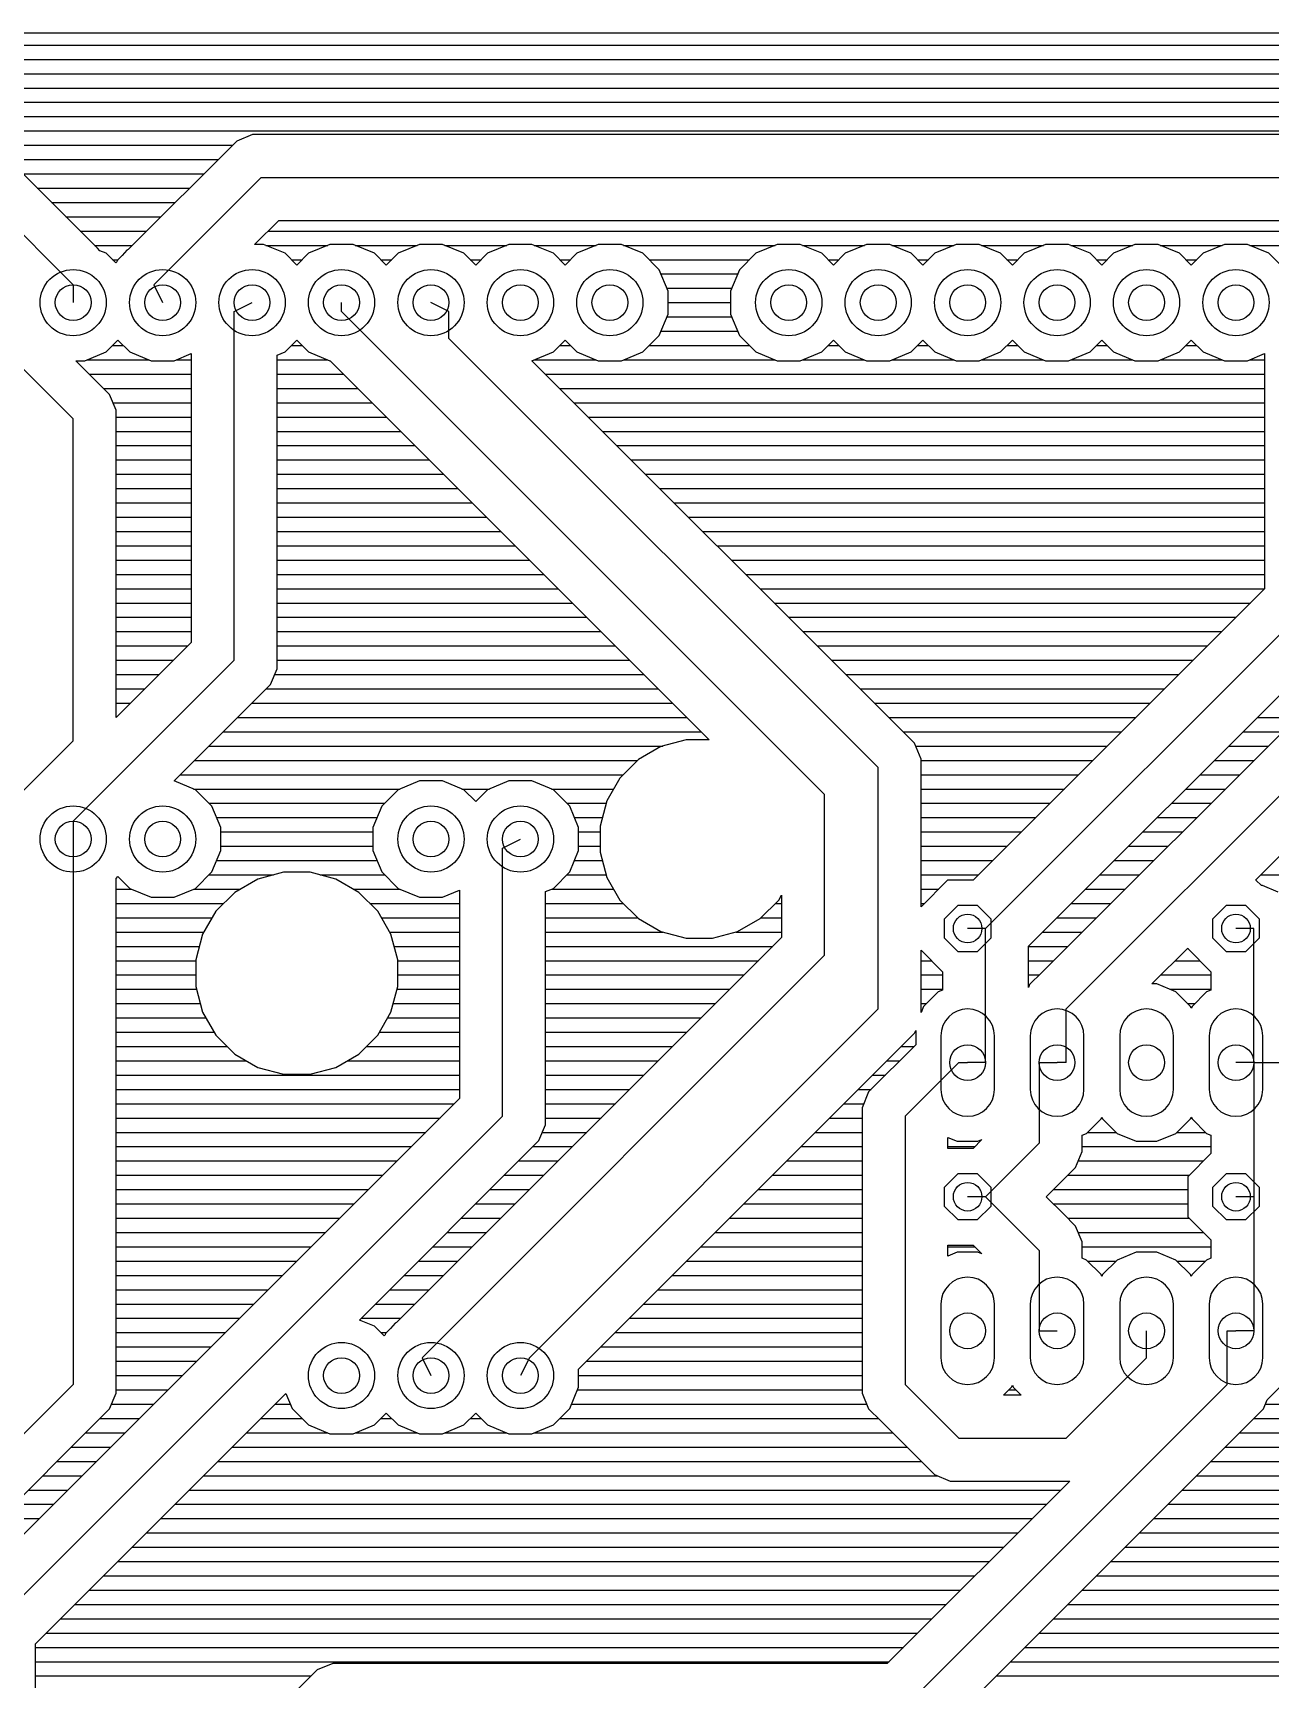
# Model space of a CAD drawing. Extents: x 1 to 104, y 1 to 79.
# Drawn here: x 48.39 to 83.52, y 32.02 to 78.78 of the extents above; entities that cross this region are included whole.
import ezdxf

# ---------------------------------------------------------------- set-up
doc = ezdxf.new("R2010")
doc.units = 0
for name, color, linetype in [('16', 174, 'CONTINUOUS'), ('17', 94, 'CONTINUOUS'), ('44', 250, 'CONTINUOUS')]:
    doc.layers.add(name, color=color, linetype=linetype)

# ---------------------------------------------------------------- blocks, each defined once
blk = doc.blocks.new('ROUNDP')
blk.add_circle((0, 0), 0.5)
blk = doc.blocks.new('LONGP100')
blk.add_lwpolyline([(-0.5, -0.5), (0.5, -0.5, 1), (0.5, 0.5), (-0.5, 0.5, 1)], format="xyb", close=True)
blk = doc.blocks.new('OCTAGONP')
blk.add_lwpolyline([(-0.5, -0.2071), (-0.5, 0.2071), (-0.2071, 0.5), (0.2071, 0.5), (0.5, 0.2071), (0.5, -0.2071), (0.2071, -0.5), (-0.2071, -0.5)], close=True)

msp = doc.modelspace()

# ---------------------------------------------------------------- linework, layer by layer
at = {"layer": '16'}
for p, q in [((1.2192, 78.7808), (103.8608, 78.7808)), ((1.2192, 78.4352), (103.8608, 78.4352)), ((1.2192, 78.0288), (103.8608, 78.0288)), ((1.2192, 77.6224), (103.8608, 77.6224)), ((50.2206, 72.6616), (45.6486, 77.2336)), ((45.6662, 77.216), (103.8608, 77.216)), ((46.0726, 76.8096), (103.8608, 76.8096)), ((46.479, 76.4032), (103.8608, 76.4032)), ((49.53, 71.628), (44.958, 76.2)), ((46.8854, 75.9968), (103.8608, 75.9968)), ((54.6215, 75.8952), (54.1734, 75.7096)), ((97.7785, 75.8952), (54.6215, 75.8952)), ((47.2918, 75.5904), (54.0542, 75.5904)), ((54.1734, 75.7096), (51.0938, 72.63)), ((47.6982, 75.184), (53.6478, 75.184)), ((48.1046, 74.7776), (53.2414, 74.7776)), ((48.511, 74.3712), (52.835, 74.3712)), ((51.816, 71.628), (54.864, 74.676)), ((54.864, 74.676), (97.536, 74.676)), ((48.9174, 73.9648), (52.4286, 73.9648)), ((49.3238, 73.5584), (52.0222, 73.5584)), ((54.6832, 72.771), (55.369, 73.4568)), ((55.369, 73.4568), (89.8491, 73.4568)), ((49.7302, 73.152), (51.6158, 73.152)), ((55.0642, 73.152), (89.4851, 73.152)), ((50.1366, 72.7456), (51.2094, 72.7456)), ((50.29, 72.5922), (50.2206, 72.6616)), ((50.4652, 72.5196), (50.29, 72.5922)), ((50.7385, 72.2464), (50.4652, 72.5196)), ((51.0538, 72.61), (50.9233, 72.4595)), ((51.0938, 72.63), (51.0538, 72.61)), ((54.9384, 72.771), (54.6832, 72.771)), ((55.5452, 72.5196), (54.9384, 72.771)), ((54.9997, 72.7456), (56.7603, 72.7456)), ((55.88, 72.1849), (55.5452, 72.5196)), ((56.2148, 72.5196), (55.88, 72.1849)), ((56.8216, 72.771), (56.2148, 72.5196)), ((57.4784, 72.771), (56.8216, 72.771)), ((58.0852, 72.5196), (57.4784, 72.771)), ((57.5397, 72.7456), (59.3003, 72.7456)), ((58.42, 72.1849), (58.0852, 72.5196)), ((58.7548, 72.5196), (58.42, 72.1849)), ((59.3616, 72.771), (58.7548, 72.5196)), ((60.0184, 72.771), (59.3616, 72.771)), ((60.6252, 72.5196), (60.0184, 72.771)), ((60.0797, 72.7456), (61.8403, 72.7456)), ((60.96, 72.1849), (60.6252, 72.5196)), ((61.2948, 72.5196), (60.96, 72.1849)), ((61.9016, 72.771), (61.2948, 72.5196)), ((62.5584, 72.771), (61.9016, 72.771)), ((63.1652, 72.5196), (62.5584, 72.771)), ((62.6197, 72.7456), (64.3803, 72.7456)), ((63.5, 72.1849), (63.1652, 72.5196)), ((63.8348, 72.5196), (63.5, 72.1849)), ((64.4416, 72.771), (63.8348, 72.5196)), ((65.0984, 72.771), (64.4416, 72.771)), ((65.7052, 72.5196), (65.0984, 72.771)), ((65.1597, 72.7456), (69.4603, 72.7456)), ((66.1696, 72.0552), (65.7052, 72.5196)), ((68.9148, 72.5196), (68.4504, 72.0552)), ((69.5216, 72.771), (68.9148, 72.5196)), ((70.1784, 72.771), (69.5216, 72.771)), ((70.7852, 72.5196), (70.1784, 72.771)), ((70.2397, 72.7456), (72.0003, 72.7456)), ((71.12, 72.1849), (70.7852, 72.5196)), ((71.4548, 72.5196), (71.12, 72.1849)), ((72.0616, 72.771), (71.4548, 72.5196)), ((72.7184, 72.771), (72.0616, 72.771)), ((73.3252, 72.5196), (72.7184, 72.771)), ((72.7797, 72.7456), (74.5403, 72.7456)), ((73.66, 72.1849), (73.3252, 72.5196)), ((73.9948, 72.5196), (73.66, 72.1849)), ((74.6016, 72.771), (73.9948, 72.5196)), ((75.2584, 72.771), (74.6016, 72.771)), ((75.8652, 72.5196), (75.2584, 72.771)), ((75.3197, 72.7456), (77.0803, 72.7456)), ((76.2, 72.1849), (75.8652, 72.5196)), ((76.5348, 72.5196), (76.2, 72.1849)), ((77.1416, 72.771), (76.5348, 72.5196)), ((77.7984, 72.771), (77.1416, 72.771)), ((78.4052, 72.5196), (77.7984, 72.771)), ((77.8597, 72.7456), (79.6203, 72.7456)), ((78.74, 72.1849), (78.4052, 72.5196)), ((79.0748, 72.5196), (78.74, 72.1849)), ((79.6816, 72.771), (79.0748, 72.5196)), ((80.3384, 72.771), (79.6816, 72.771)), ((80.9452, 72.5196), (80.3384, 72.771)), ((80.3997, 72.7456), (82.1603, 72.7456)), ((81.28, 72.1849), (80.9452, 72.5196)), ((81.6148, 72.5196), (81.28, 72.1849)), ((82.2216, 72.771), (81.6148, 72.5196)), ((82.8784, 72.771), (82.2216, 72.771)), ((83.4852, 72.5196), (82.8784, 72.771)), ((82.9397, 72.7456), (84.7003, 72.7456)), ((83.82, 72.1849), (83.4852, 72.5196)), ((50.6457, 72.3392), (50.803, 72.3392)), ((50.7653, 72.2774), (50.7385, 72.2464)), ((50.7824, 72.3186), (50.7653, 72.2774)), ((50.9233, 72.4595), (50.7824, 72.3186)), ((55.7257, 72.3392), (56.0343, 72.3392)), ((58.2657, 72.3392), (58.5743, 72.3392)), ((60.8057, 72.3392), (61.1143, 72.3392)), ((63.3457, 72.3392), (63.6543, 72.3392)), ((65.8857, 72.3392), (68.7343, 72.3392)), ((66.421, 71.4484), (66.1696, 72.0552)), ((68.4504, 72.0552), (68.199, 71.4484)), ((70.9657, 72.3392), (71.2743, 72.3392)), ((73.5057, 72.3392), (73.8143, 72.3392)), ((76.0457, 72.3392), (76.3543, 72.3392)), ((78.5857, 72.3392), (78.8943, 72.3392)), ((81.1257, 72.3392), (81.4343, 72.3392)), ((49.53, 71.628), (49.53, 71.12)), ((51.816, 71.628), (52.07, 71.12)), ((66.2204, 71.9328), (68.3996, 71.9328)), ((54.102, 70.866), (54.61, 71.12)), ((57.15, 70.866), (57.15, 71.12)), ((60.198, 70.866), (59.69, 71.12)), ((66.3887, 71.5264), (68.2313, 71.5264)), ((66.421, 70.7916), (66.421, 71.4484)), ((66.421, 71.12), (68.199, 71.12)), ((68.199, 71.4484), (68.199, 70.7916)), ((54.102, 60.96), (54.102, 70.866)), ((70.866, 57.15), (57.15, 70.866)), ((60.198, 70.104), (60.198, 70.866)), ((66.1696, 70.1848), (66.421, 70.7916)), ((66.3887, 70.7136), (68.2313, 70.7136)), ((68.199, 70.7916), (68.4504, 70.1848)), ((65.7052, 69.7203), (66.1696, 70.1848)), ((66.2204, 70.3072), (68.3996, 70.3072)), ((68.4504, 70.1848), (68.9148, 69.7203)), ((49.53, 67.818), (47.244, 70.104)), ((49.8584, 69.469), (50.4652, 69.7203)), ((50.4652, 69.7203), (50.8, 70.0551)), ((50.6457, 69.9008), (50.9543, 69.9008)), ((50.8, 70.0551), (51.1348, 69.7203)), ((51.1348, 69.7203), (51.7416, 69.469)), ((55.3212, 69.6276), (55.5452, 69.7203)), ((55.5452, 69.7203), (55.88, 70.0551)), ((55.7257, 69.9008), (56.0343, 69.9008)), ((55.88, 70.0551), (56.2148, 69.7203)), ((56.2148, 69.7203), (56.8216, 69.469)), ((72.39, 57.912), (60.198, 70.104)), ((62.5584, 69.469), (63.1652, 69.7203)), ((63.1652, 69.7203), (63.5, 70.0551)), ((63.3457, 69.9008), (63.6543, 69.9008)), ((63.5, 70.0551), (63.8348, 69.7203)), ((63.8348, 69.7203), (64.4416, 69.469)), ((65.0984, 69.469), (65.7052, 69.7203)), ((65.8857, 69.9008), (68.7343, 69.9008)), ((68.9148, 69.7203), (69.5216, 69.469)), ((70.1784, 69.469), (70.7852, 69.7203)), ((70.7852, 69.7203), (71.12, 70.0551)), ((70.9657, 69.9008), (71.2743, 69.9008)), ((71.12, 70.0551), (71.4548, 69.7203)), ((71.4548, 69.7203), (72.0616, 69.469)), ((72.7184, 69.469), (73.3252, 69.7203)), ((73.3252, 69.7203), (73.66, 70.0551)), ((73.5057, 69.9008), (73.8143, 69.9008)), ((73.66, 70.0551), (73.9948, 69.7203)), ((73.9948, 69.7203), (74.6016, 69.469)), ((75.2584, 69.469), (75.8652, 69.7203)), ((75.8652, 69.7203), (76.2, 70.0551)), ((76.0457, 69.9008), (76.3543, 69.9008)), ((76.2, 70.0551), (76.5348, 69.7203)), ((76.5348, 69.7203), (77.1416, 69.469)), ((77.7984, 69.469), (78.4052, 69.7203)), ((78.4052, 69.7203), (78.74, 70.0551)), ((78.5857, 69.9008), (78.8943, 69.9008)), ((78.74, 70.0551), (79.0748, 69.7203)), ((79.0748, 69.7203), (79.6816, 69.469)), ((80.3384, 69.469), (80.9452, 69.7203)), ((80.9452, 69.7203), (81.28, 70.0551)), ((81.1257, 69.9008), (81.4343, 69.9008)), ((81.28, 70.0551), (81.6148, 69.7203)), ((81.6148, 69.7203), (82.2216, 69.469)), ((49.6032, 69.469), (49.8584, 69.469)), ((50.2206, 68.8516), (49.6032, 69.469)), ((49.9197, 69.4944), (51.6803, 69.4944)), ((51.7416, 69.469), (52.3984, 69.469)), ((52.3984, 69.469), (52.8828, 69.6696)), ((52.4597, 69.4944), (52.8828, 69.4944)), ((52.8828, 69.6696), (52.8828, 61.465)), ((55.3212, 60.7175), (55.3212, 69.6276)), ((55.3212, 69.4944), (56.7603, 69.4944)), ((56.8216, 69.469), (56.8228, 69.469)), ((56.8228, 69.469), (67.5926, 58.6992)), ((73.0806, 58.9456), (62.5572, 69.469)), ((62.5572, 69.469), (62.5584, 69.469)), ((62.6197, 69.4944), (64.3803, 69.4944)), ((64.4416, 69.469), (65.0984, 69.469)), ((65.1597, 69.4944), (69.4603, 69.4944)), ((69.5216, 69.469), (70.1784, 69.469)), ((70.2397, 69.4944), (72.0003, 69.4944)), ((72.0616, 69.469), (72.7184, 69.469)), ((72.7797, 69.4944), (74.5403, 69.4944)), ((74.6016, 69.469), (75.2584, 69.469)), ((75.3197, 69.4944), (77.0803, 69.4944)), ((77.1416, 69.469), (77.7984, 69.469)), ((77.8597, 69.4944), (79.6203, 69.4944)), ((79.6816, 69.469), (80.3384, 69.469)), ((80.3997, 69.4944), (82.1603, 69.4944)), ((82.2216, 69.469), (82.8784, 69.469)), ((82.8784, 69.469), (83.3628, 69.6696)), ((82.9397, 69.4944), (83.3628, 69.4944)), ((83.3628, 69.6696), (83.3628, 62.989)), ((49.9842, 69.088), (52.8828, 69.088)), ((50.5636, 68.5086), (50.2206, 68.8516)), ((50.2206, 68.8516), (50.2206, 68.8516)), ((55.3212, 69.088), (57.2038, 69.088)), ((62.9382, 69.088), (83.3628, 69.088)), ((50.3906, 68.6816), (52.8828, 68.6816)), ((50.7492, 68.0605), (50.5636, 68.5086)), ((50.6603, 68.2752), (52.8828, 68.2752)), ((55.3212, 68.6816), (57.6102, 68.6816)), ((55.3212, 68.2752), (58.0166, 68.2752)), ((63.3446, 68.6816), (83.3628, 68.6816)), ((63.751, 68.2752), (83.3628, 68.2752)), ((49.53, 58.674), (49.53, 67.818)), ((50.7492, 59.3314), (50.7492, 68.0605)), ((50.7492, 67.8688), (52.8828, 67.8688)), ((55.3212, 67.8688), (58.423, 67.8688)), ((64.1574, 67.8688), (83.3628, 67.8688)), ((50.7492, 67.4624), (52.8828, 67.4624)), ((55.3212, 67.4624), (58.8294, 67.4624)), ((64.5638, 67.4624), (83.3628, 67.4624)), ((50.7492, 67.056), (52.8828, 67.056)), ((55.3212, 67.056), (59.2358, 67.056)), ((64.9702, 67.056), (83.3628, 67.056)), ((50.7492, 66.6496), (52.8828, 66.6496)), ((55.3212, 66.6496), (59.6422, 66.6496)), ((65.3766, 66.6496), (83.3628, 66.6496)), ((50.7492, 66.2432), (52.8828, 66.2432)), ((55.3212, 66.2432), (60.0486, 66.2432)), ((65.783, 66.2432), (83.3628, 66.2432)), ((50.7492, 65.8368), (52.8828, 65.8368)), ((55.3212, 65.8368), (60.455, 65.8368)), ((66.1894, 65.8368), (83.3628, 65.8368)), ((50.7492, 65.4304), (52.8828, 65.4304)), ((50.7492, 65.024), (52.8828, 65.024)), ((55.3212, 65.4304), (60.8614, 65.4304)), ((55.3212, 65.024), (61.2678, 65.024)), ((66.5958, 65.4304), (83.3628, 65.4304)), ((67.0022, 65.024), (83.3628, 65.024)), ((50.7492, 64.6176), (52.8828, 64.6176)), ((55.3212, 64.6176), (61.6742, 64.6176)), ((67.4086, 64.6176), (83.3628, 64.6176)), ((50.7492, 64.2112), (52.8828, 64.2112)), ((55.3212, 64.2112), (62.0806, 64.2112)), ((67.815, 64.2112), (83.3628, 64.2112)), ((50.7492, 63.8048), (52.8828, 63.8048)), ((55.3212, 63.8048), (62.487, 63.8048)), ((68.2214, 63.8048), (83.3628, 63.8048)), ((50.7492, 63.3984), (52.8828, 63.3984)), ((55.3212, 63.3984), (62.8934, 63.3984)), ((68.6278, 63.3984), (83.3628, 63.3984)), ((50.7492, 62.992), (52.8828, 62.992)), ((55.3212, 62.992), (63.2998, 62.992)), ((69.0342, 62.992), (83.3628, 62.992)), ((83.3628, 62.989), (75.0854, 54.7116)), ((50.7492, 62.5856), (52.8828, 62.5856)), ((55.3212, 62.5856), (63.7062, 62.5856)), ((69.4406, 62.5856), (82.9594, 62.5856)), ((75.438, 53.34), (84.582, 62.484)), ((50.7492, 62.1792), (52.8828, 62.1792)), ((50.7492, 61.7728), (52.8828, 61.7728)), ((55.3212, 62.1792), (64.1126, 62.1792)), ((55.3212, 61.7728), (64.519, 61.7728)), ((69.847, 62.1792), (82.553, 62.1792)), ((70.2534, 61.7728), (82.1466, 61.7728)), ((76.6572, 52.835), (85.6156, 61.7934)), ((52.8828, 61.465), (50.7492, 59.3314)), ((50.7492, 61.3664), (52.7842, 61.3664)), ((55.3212, 61.3664), (64.9254, 61.3664)), ((70.6598, 61.3664), (81.7402, 61.3664)), ((86.4108, 61.465), (77.0334, 52.0876)), ((49.53, 56.388), (54.102, 60.96)), ((50.7492, 60.96), (52.3778, 60.96)), ((55.3212, 60.96), (65.3318, 60.96)), ((71.0662, 60.96), (81.3338, 60.96)), ((77.724, 51.054), (87.63, 60.96)), ((50.7492, 60.5536), (51.9714, 60.5536)), ((55.1356, 60.2694), (55.3212, 60.7175)), ((55.2533, 60.5536), (65.7382, 60.5536)), ((71.4726, 60.5536), (80.9274, 60.5536)), ((50.7492, 60.1472), (51.565, 60.1472)), ((52.3972, 57.531), (55.1356, 60.2694)), ((55.0134, 60.1472), (66.1446, 60.1472)), ((71.879, 60.1472), (80.521, 60.1472)), ((83.1058, 54.7116), (88.6636, 60.2694)), ((50.7492, 59.7408), (51.1586, 59.7408)), ((54.607, 59.7408), (66.551, 59.7408)), ((72.2854, 59.7408), (80.1146, 59.7408)), ((50.7492, 59.3344), (50.7522, 59.3344)), ((53.7942, 58.928), (67.3638, 58.928)), ((54.2006, 59.3344), (66.9574, 59.3344)), ((72.6918, 59.3344), (79.7082, 59.3344)), ((73.4236, 58.6026), (73.0806, 58.9456)), ((73.0806, 58.9456), (73.0806, 58.9456)), ((73.0982, 58.928), (79.3018, 58.928)), ((82.7502, 58.928), (83.8738, 58.928)), ((83.1566, 59.3344), (84.2802, 59.3344)), ((43.434, 52.578), (49.53, 58.674)), ((53.3878, 58.5216), (66.276, 58.5216)), ((66.2218, 58.5071), (65.579, 58.1359)), ((66.9388, 58.6992), (66.2218, 58.5071)), ((67.5926, 58.6992), (66.9388, 58.6992)), ((73.6092, 58.1545), (73.4236, 58.6026)), ((73.4571, 58.5216), (78.8954, 58.5216)), ((82.3438, 58.5216), (83.4674, 58.5216)), ((52.9814, 58.1152), (65.5583, 58.1152)), ((65.579, 58.1359), (65.0541, 57.611)), ((73.6092, 53.9589), (73.6092, 58.1545)), ((73.6092, 58.1152), (78.489, 58.1152)), ((81.9374, 58.1152), (83.061, 58.1152)), ((52.3984, 57.531), (52.3972, 57.531)), ((53.0052, 57.2796), (52.3984, 57.531)), ((52.575, 57.7088), (65.1518, 57.7088)), ((59.3616, 57.531), (58.7548, 57.2796)), ((60.0184, 57.531), (59.3616, 57.531)), ((60.6252, 57.2796), (60.0184, 57.531)), ((61.9016, 57.531), (61.2948, 57.2796)), ((62.5584, 57.531), (61.9016, 57.531)), ((63.1652, 57.2796), (62.5584, 57.531)), ((65.0541, 57.611), (64.6829, 56.9682)), ((72.39, 51.054), (72.39, 57.912)), ((73.6092, 57.7088), (78.0826, 57.7088)), ((81.531, 57.7088), (82.6546, 57.7088)), ((52.9503, 57.3024), (58.8097, 57.3024)), ((53.4696, 56.8152), (53.0052, 57.2796)), ((58.7548, 57.2796), (58.2904, 56.8152)), ((60.5703, 57.3024), (61.3497, 57.3024)), ((60.96, 56.9449), (60.6252, 57.2796)), ((61.2948, 57.2796), (60.96, 56.9449)), ((63.1103, 57.3024), (64.8759, 57.3024)), ((63.6296, 56.8152), (63.1652, 57.2796)), ((70.866, 52.578), (70.866, 57.15)), ((73.6092, 57.3024), (77.6762, 57.3024)), ((81.1246, 57.3024), (82.2482, 57.3024)), ((53.3889, 56.896), (58.3711, 56.896)), ((53.721, 56.2084), (53.4696, 56.8152)), ((58.2904, 56.8152), (58.039, 56.2084)), ((63.5489, 56.896), (64.6636, 56.896)), ((63.881, 56.2084), (63.6296, 56.8152)), ((64.6829, 56.9682), (64.4908, 56.2512)), ((73.6092, 56.896), (77.2698, 56.896)), ((80.7182, 56.896), (81.8418, 56.896)), ((49.53, 56.388), (49.53, 55.88)), ((53.6045, 56.4896), (58.1555, 56.4896)), ((53.721, 55.5516), (53.721, 56.2084)), ((58.039, 56.2084), (58.039, 55.5516)), ((63.7645, 56.4896), (64.5547, 56.4896)), ((63.881, 55.5516), (63.881, 56.2084)), ((64.4908, 56.2512), (64.4908, 55.5088)), ((73.6092, 56.4896), (76.8634, 56.4896)), ((80.3118, 56.4896), (81.4354, 56.4896)), ((49.53, 55.88), (49.53, 40.386)), ((53.721, 56.0832), (58.039, 56.0832)), ((53.721, 55.6768), (58.039, 55.6768)), ((61.722, 55.626), (62.23, 55.88)), ((63.881, 56.0832), (64.4908, 56.0832)), ((63.881, 55.6768), (64.4908, 55.6768)), ((73.6092, 56.0832), (76.457, 56.0832)), ((73.6092, 55.6768), (76.0506, 55.6768)), ((79.499, 55.6768), (80.6226, 55.6768)), ((79.9054, 56.0832), (81.029, 56.0832)), ((53.4696, 54.9448), (53.721, 55.5516)), ((53.6045, 55.2704), (58.1555, 55.2704)), ((58.039, 55.5516), (58.2904, 54.9448)), ((61.722, 48.006), (61.722, 55.626)), ((63.6296, 54.9448), (63.881, 55.5516)), ((63.7645, 55.2704), (64.5547, 55.2704)), ((64.4908, 55.5088), (64.6829, 54.7918)), ((73.6092, 55.2704), (75.6442, 55.2704)), ((79.0926, 55.2704), (80.2162, 55.2704)), ((50.7492, 54.7643), (50.8, 54.8151)), ((50.7492, 40.1435), (50.7492, 54.7643)), ((50.8, 54.8151), (51.1348, 54.4804)), ((53.0052, 54.4804), (53.4696, 54.9448)), ((53.3889, 54.864), (55.2178, 54.864)), ((54.7721, 54.7446), (54.1177, 54.3667)), ((55.5021, 54.9402), (54.7721, 54.7446)), ((56.2579, 54.9402), (55.5021, 54.9402)), ((56.9879, 54.7446), (56.2579, 54.9402)), ((56.5422, 54.864), (58.3711, 54.864)), ((57.6423, 54.3667), (56.9879, 54.7446)), ((58.2904, 54.9448), (58.7548, 54.4804)), ((63.1652, 54.4804), (63.6296, 54.9448)), ((63.5489, 54.864), (64.6636, 54.864)), ((64.6829, 54.7918), (65.0541, 54.149)), ((73.6092, 54.864), (75.2378, 54.864)), ((78.6862, 54.864), (79.8098, 54.864)), ((83.2582, 54.864), (93.9311, 54.864)), ((50.7492, 54.4576), (51.1897, 54.4576)), ((51.1348, 54.4804), (51.7416, 54.229)), ((52.3984, 54.229), (53.0052, 54.4804)), ((52.9503, 54.4576), (54.2751, 54.4576)), ((54.1177, 54.3667), (53.5833, 53.8323)), ((57.485, 54.4576), (58.8097, 54.4576)), ((58.1767, 53.8323), (57.6423, 54.3667)), ((58.7548, 54.4804), (59.3616, 54.229)), ((60.0184, 54.229), (60.5028, 54.4296)), ((60.5028, 54.4296), (60.5028, 48.511)), ((62.9412, 54.3876), (63.1652, 54.4804)), ((62.9412, 47.7635), (62.9412, 54.3876)), ((63.1103, 54.4576), (64.8759, 54.4576)), ((69.5659, 54.149), (69.6468, 54.2891)), ((69.6468, 54.2891), (69.6468, 53.083)), ((74.3619, 54.7116), (73.6092, 53.9589)), ((73.6092, 54.4576), (74.1079, 54.4576)), ((75.0854, 54.7116), (74.3619, 54.7116)), ((78.2798, 54.4576), (79.4034, 54.4576)), ((83.1181, 54.7116), (83.1058, 54.7116)), ((83.2705, 54.5592), (83.1181, 54.7116)), ((83.3005, 54.5592), (83.2705, 54.5592)), ((83.7486, 54.3736), (83.3005, 54.5592)), ((50.7492, 54.0512), (53.8021, 54.0512)), ((51.7416, 54.229), (52.3984, 54.229)), ((53.5833, 53.8323), (53.2054, 53.1779)), ((57.9579, 54.0512), (60.5028, 54.0512)), ((58.5546, 53.1779), (58.1767, 53.8323)), ((59.3616, 54.229), (60.0184, 54.229)), ((62.9412, 54.0512), (65.1518, 54.0512)), ((65.0541, 54.149), (65.579, 53.6241)), ((69.041, 53.6241), (69.5659, 54.149)), ((69.4682, 54.0512), (69.6468, 54.0512)), ((73.6092, 54.0512), (73.7015, 54.0512)), ((77.8734, 54.0512), (78.997, 54.0512)), ((50.7492, 53.6448), (53.475, 53.6448)), ((58.285, 53.6448), (60.5028, 53.6448)), ((62.9412, 53.6448), (65.5582, 53.6448)), ((65.579, 53.6241), (66.2218, 53.2529)), ((68.3982, 53.2529), (69.041, 53.6241)), ((69.0618, 53.6448), (69.6468, 53.6448)), ((75.438, 53.34), (74.93, 53.34)), ((75.438, 49.53), (75.438, 53.34)), ((77.467, 53.6448), (78.5906, 53.6448)), ((83.058, 53.34), (82.55, 53.34)), ((83.058, 49.53), (83.058, 53.34)), ((50.7492, 53.2384), (53.2404, 53.2384)), ((53.2054, 53.1779), (53.0098, 52.4479)), ((58.5196, 53.2384), (60.5028, 53.2384)), ((58.7502, 52.4479), (58.5546, 53.1779)), ((69.6468, 53.083), (58.7138, 42.15)), ((62.9412, 53.2384), (66.276, 53.2384)), ((66.2218, 53.2529), (66.9388, 53.0608)), ((66.9388, 53.0608), (67.6812, 53.0608)), ((67.6812, 53.0608), (68.3982, 53.2529)), ((68.344, 53.2384), (69.6468, 53.2384)), ((77.0606, 53.2384), (78.1842, 53.2384)), ((50.7492, 52.832), (53.1127, 52.832)), ((50.7492, 52.4256), (53.0098, 52.4256)), ((53.0098, 52.4479), (53.0098, 51.6921)), ((58.6473, 52.832), (60.5028, 52.832)), ((58.7502, 51.6921), (58.7502, 52.4479)), ((58.7502, 52.4256), (60.5028, 52.4256)), ((59.436, 41.148), (70.866, 52.578)), ((62.9412, 52.832), (69.3958, 52.832)), ((62.9412, 52.4256), (68.9894, 52.4256)), ((73.6092, 50.953), (73.6092, 52.7211)), ((73.6092, 52.7211), (74.2188, 52.1115)), ((73.6092, 52.4256), (73.9047, 52.4256)), ((76.6572, 51.6644), (76.6572, 52.835)), ((76.6572, 52.832), (77.7778, 52.832)), ((76.6572, 52.4256), (77.3714, 52.4256)), ((80.1594, 51.7652), (81.1784, 52.7842)), ((80.8198, 52.4256), (81.5247, 52.4256)), ((81.1784, 52.7842), (81.1784, 52.7719)), ((81.1784, 52.7719), (81.8388, 52.1115)), ((50.7492, 52.0192), (53.0098, 52.0192)), ((58.7502, 52.0192), (60.5028, 52.0192)), ((62.9412, 52.0192), (68.583, 52.0192)), ((73.6092, 52.0192), (74.2188, 52.0192)), ((74.2188, 52.1115), (74.2188, 51.592)), ((76.6572, 52.0192), (76.965, 52.0192)), ((77.0334, 52.0876), (76.6904, 51.7446)), ((80.4134, 52.0192), (81.8388, 52.0192)), ((81.8388, 52.1115), (81.8388, 51.592)), ((50.7492, 51.6128), (53.0311, 51.6128)), ((53.0098, 51.6921), (53.2054, 50.9621)), ((58.5546, 50.9621), (58.7502, 51.6921)), ((58.7289, 51.6128), (60.5028, 51.6128)), ((62.9412, 51.6128), (68.1766, 51.6128)), ((73.6092, 51.6128), (74.2188, 51.6128)), ((74.0955, 51.5409), (73.6811, 51.1265)), ((74.2188, 51.592), (74.0955, 51.5409)), ((76.6904, 51.7446), (76.6572, 51.6644)), ((80.303, 51.7652), (80.1594, 51.7652)), ((80.8445, 51.5409), (80.303, 51.7652)), ((80.671, 51.6128), (81.8388, 51.6128)), ((81.2589, 51.1265), (80.8445, 51.5409)), ((81.7155, 51.5409), (81.3011, 51.1265)), ((81.8388, 51.592), (81.7155, 51.5409)), ((50.7492, 51.2064), (53.14, 51.2064)), ((58.62, 51.2064), (60.5028, 51.2064)), ((62.484, 41.148), (72.39, 51.054)), ((62.9412, 51.2064), (67.7702, 51.2064)), ((73.6092, 51.2064), (73.761, 51.2064)), ((73.6811, 51.1265), (73.6092, 50.953)), ((77.724, 49.53), (77.724, 51.054)), ((81.179, 51.2064), (81.381, 51.2064)), ((81.28, 51.0756), (81.2589, 51.1265)), ((81.3011, 51.1265), (81.28, 51.0756)), ((50.7492, 50.8), (53.299, 50.8)), ((53.2054, 50.9621), (53.5833, 50.3077)), ((58.1767, 50.3077), (58.5546, 50.9621)), ((58.461, 50.8), (60.5028, 50.8)), ((62.9412, 50.8), (67.3638, 50.8)), ((50.7492, 50.3936), (53.5336, 50.3936)), ((53.5833, 50.3077), (54.1177, 49.7733)), ((57.6423, 49.7733), (58.1767, 50.3077)), ((58.2263, 50.3936), (60.5028, 50.3936)), ((62.9412, 50.3936), (66.9574, 50.3936)), ((63.881, 40.8208), (73.4236, 50.3634)), ((73.4236, 50.3634), (73.4568, 50.4436)), ((73.4361, 50.3936), (73.4568, 50.3936)), ((73.4568, 50.4436), (73.4568, 50.035)), ((50.7492, 49.9872), (53.9037, 49.9872)), ((50.7492, 49.5808), (54.451, 49.5808)), ((54.1177, 49.7733), (54.7721, 49.3954)), ((56.9879, 49.3954), (57.6423, 49.7733)), ((57.309, 49.5808), (60.5028, 49.5808)), ((57.8563, 49.9872), (60.5028, 49.9872)), ((62.9412, 49.9872), (66.551, 49.9872)), ((62.9412, 49.5808), (66.1446, 49.5808)), ((73.4568, 50.035), (72.1184, 48.6966)), ((72.641, 49.5808), (73.0026, 49.5808)), ((73.0474, 49.9872), (73.409, 49.9872)), ((50.7492, 49.1744), (60.5028, 49.1744)), ((54.7721, 49.3954), (55.5021, 49.1998)), ((55.5021, 49.1998), (56.2579, 49.1998)), ((56.2579, 49.1998), (56.9879, 49.3954)), ((62.9412, 49.1744), (65.7382, 49.1744)), ((72.2346, 49.1744), (72.5962, 49.1744)), ((74.676, 49.53), (73.152, 48.006)), ((74.676, 49.53), (74.93, 49.53)), ((75.438, 49.53), (74.93, 49.53)), ((76.962, 49.53), (76.962, 47.244)), ((76.962, 49.53), (77.47, 49.53)), ((77.724, 49.53), (77.47, 49.53)), ((83.058, 49.53), (82.55, 49.53)), ((83.058, 49.53), (83.058, 45.72)), ((83.058, 49.53), (85.09, 49.53)), ((50.7492, 48.768), (60.5028, 48.768)), ((62.9412, 48.768), (65.3318, 48.768)), ((71.8282, 48.768), (72.1898, 48.768)), ((72.1184, 48.6966), (71.9328, 48.2485)), ((60.5028, 48.511), (46.5534, 34.5616)), ((50.7492, 48.3616), (60.3534, 48.3616)), ((62.9412, 48.3616), (64.9254, 48.3616)), ((71.4218, 48.3616), (71.9796, 48.3616)), ((71.9328, 48.2485), (71.9328, 40.1435)), ((47.244, 33.528), (61.722, 48.006)), ((50.7492, 47.9552), (59.947, 47.9552)), ((62.7556, 47.3154), (62.9412, 47.7635)), ((62.9412, 47.9552), (64.519, 47.9552)), ((71.0154, 47.9552), (71.9328, 47.9552)), ((73.152, 48.006), (73.152, 40.386)), ((78.3045, 47.5191), (78.7189, 47.9335)), ((78.7189, 47.9335), (78.74, 47.9844)), ((78.7279, 47.9552), (78.7521, 47.9552)), ((78.74, 47.9844), (78.7611, 47.9335)), ((78.7611, 47.9335), (79.1755, 47.5191)), ((80.8445, 47.5191), (81.2589, 47.9335)), ((81.2589, 47.9335), (81.28, 47.9844)), ((81.2679, 47.9552), (81.2921, 47.9552)), ((81.28, 47.9844), (81.3011, 47.9335)), ((81.3011, 47.9335), (81.7155, 47.5191)), ((50.7492, 47.5488), (59.5406, 47.5488)), ((57.6572, 42.217), (62.7556, 47.3154)), ((62.8523, 47.5488), (64.1126, 47.5488)), ((70.609, 47.5488), (71.9328, 47.5488)), ((74.3712, 47.0916), (74.3712, 47.4049)), ((74.3712, 47.4049), (74.637, 47.2948)), ((74.637, 47.2948), (75.223, 47.2948)), ((75.335, 47.3412), (75.0854, 47.0916)), ((75.223, 47.2948), (75.335, 47.3412)), ((76.962, 47.244), (75.438, 45.72)), ((78.1812, 47.468), (78.3045, 47.5191)), ((78.1812, 47.0015), (78.1812, 47.468)), ((78.3342, 47.5488), (79.1458, 47.5488)), ((79.1755, 47.5191), (79.717, 47.2948)), ((79.717, 47.2948), (80.303, 47.2948)), ((80.303, 47.2948), (80.8445, 47.5191)), ((80.8742, 47.5488), (81.6858, 47.5488)), ((81.7155, 47.5191), (81.8388, 47.468)), ((81.8388, 47.468), (81.8388, 46.9485)), ((50.7492, 47.1424), (59.1342, 47.1424)), ((62.5826, 47.1424), (63.7062, 47.1424)), ((70.2026, 47.1424), (71.9328, 47.1424)), ((74.3712, 47.1424), (75.1362, 47.1424)), ((75.0854, 47.0916), (74.3712, 47.0916)), ((77.9956, 46.5534), (78.1812, 47.0015)), ((78.1812, 47.1424), (81.8388, 47.1424)), ((81.8388, 46.9485), (81.1784, 46.2881)), ((50.7492, 46.736), (58.7278, 46.736)), ((50.7492, 46.3296), (58.3214, 46.3296)), ((61.7698, 46.3296), (62.8934, 46.3296)), ((62.1762, 46.736), (63.2998, 46.736)), ((69.3898, 46.3296), (71.9328, 46.3296)), ((69.7962, 46.736), (71.9328, 46.736)), ((77.6526, 46.2104), (77.9956, 46.5534)), ((77.7718, 46.3296), (81.2199, 46.3296)), ((78.0712, 46.736), (81.6263, 46.736)), ((50.7492, 45.9232), (57.915, 45.9232)), ((61.3634, 45.9232), (62.487, 45.9232)), ((68.9834, 45.9232), (71.9328, 45.9232)), ((77.1622, 45.72), (77.6526, 46.2104)), ((77.3654, 45.9232), (81.1784, 45.9232)), ((81.1784, 46.2881), (81.1784, 45.1519)), ((50.7492, 45.5168), (57.5086, 45.5168)), ((60.957, 45.5168), (62.0806, 45.5168)), ((68.577, 45.5168), (71.9328, 45.5168)), ((75.438, 45.72), (74.93, 45.72)), ((75.438, 45.72), (76.962, 44.196)), ((77.6526, 45.2296), (77.1622, 45.72)), ((77.3654, 45.5168), (81.1784, 45.5168)), ((83.058, 45.72), (82.55, 45.72)), ((83.058, 45.72), (83.058, 41.91)), ((50.7492, 45.1104), (57.1022, 45.1104)), ((60.5506, 45.1104), (61.6742, 45.1104)), ((68.1706, 45.1104), (71.9328, 45.1104)), ((77.9956, 44.8866), (77.6526, 45.2296)), ((77.6526, 45.2296), (77.6526, 45.2296)), ((77.7718, 45.1104), (81.2199, 45.1104)), ((81.1784, 45.1519), (81.8388, 44.4915)), ((50.7492, 44.704), (56.6958, 44.704)), ((60.1442, 44.704), (61.2678, 44.704)), ((67.7642, 44.704), (71.9328, 44.704)), ((78.1812, 44.4385), (77.9956, 44.8866)), ((78.0712, 44.704), (81.6263, 44.704)), ((78.1812, 43.972), (78.1812, 44.4385)), ((81.8388, 44.4915), (81.8388, 43.972)), ((50.7492, 44.2976), (56.2894, 44.2976)), ((59.7378, 44.2976), (60.8614, 44.2976)), ((67.3578, 44.2976), (71.9328, 44.2976)), ((74.3712, 44.0351), (74.3712, 44.3484)), ((74.3712, 44.3484), (75.0854, 44.3484)), ((74.3712, 44.2976), (75.1362, 44.2976)), ((74.637, 44.1452), (74.3712, 44.0351)), ((75.223, 44.1452), (74.637, 44.1452)), ((75.0854, 44.3484), (75.335, 44.0988)), ((75.335, 44.0988), (75.223, 44.1452)), ((76.962, 44.196), (76.962, 41.91)), ((78.1812, 44.2976), (81.8388, 44.2976)), ((78.3045, 43.9209), (78.1812, 43.972)), ((79.717, 44.1452), (79.1755, 43.9209)), ((80.303, 44.1452), (79.717, 44.1452)), ((80.8445, 43.9209), (80.303, 44.1452)), ((81.8388, 43.972), (81.7155, 43.9209)), ((50.7492, 43.8912), (55.883, 43.8912)), ((59.3314, 43.8912), (60.455, 43.8912)), ((66.9514, 43.8912), (71.9328, 43.8912)), ((78.7189, 43.5065), (78.3045, 43.9209)), ((78.3342, 43.8912), (79.1458, 43.8912)), ((78.74, 43.4556), (78.7189, 43.5065)), ((78.7611, 43.5065), (78.74, 43.4556)), ((79.1755, 43.9209), (78.7611, 43.5065)), ((81.2589, 43.5065), (80.8445, 43.9209)), ((80.8742, 43.8912), (81.6858, 43.8912)), ((81.28, 43.4556), (81.2589, 43.5065)), ((81.3011, 43.5065), (81.28, 43.4556)), ((81.7155, 43.9209), (81.3011, 43.5065)), ((50.7492, 43.4848), (55.4766, 43.4848)), ((50.7492, 43.0784), (55.0702, 43.0784)), ((58.5186, 43.0784), (59.6422, 43.0784)), ((58.925, 43.4848), (60.0486, 43.4848)), ((66.1386, 43.0784), (71.9328, 43.0784)), ((66.545, 43.4848), (71.9328, 43.4848)), ((78.7279, 43.4848), (78.7521, 43.4848)), ((81.2679, 43.4848), (81.2921, 43.4848)), ((50.7492, 42.672), (54.6638, 42.672)), ((58.1122, 42.672), (59.2358, 42.672)), ((65.7322, 42.672), (71.9328, 42.672)), ((50.7492, 42.2656), (54.2574, 42.2656)), ((58.0852, 42.0396), (57.6572, 42.217)), ((57.7058, 42.2656), (58.8294, 42.2656)), ((58.6738, 42.13), (58.5433, 41.9795)), ((58.7138, 42.15), (58.6738, 42.13)), ((65.3258, 42.2656), (71.9328, 42.2656)), ((50.7492, 41.8592), (53.851, 41.8592)), ((58.3585, 41.7664), (58.0852, 42.0396)), ((58.2657, 41.8592), (58.423, 41.8592)), ((58.3853, 41.7974), (58.3585, 41.7664)), ((58.4024, 41.8386), (58.3853, 41.7974)), ((58.5433, 41.9795), (58.4024, 41.8386)), ((64.9194, 41.8592), (71.9328, 41.8592)), ((76.962, 41.91), (77.47, 41.91)), ((80.01, 41.148), (80.01, 41.91)), ((82.296, 40.386), (82.296, 41.91)), ((82.296, 41.91), (82.55, 41.91)), ((83.058, 41.91), (82.55, 41.91)), ((50.7492, 41.4528), (53.4446, 41.4528)), ((64.513, 41.4528), (71.9328, 41.4528)), ((50.7492, 41.0464), (53.0382, 41.0464)), ((59.436, 41.148), (59.69, 40.64)), ((62.484, 41.148), (62.23, 40.64)), ((63.881, 40.3116), (63.881, 40.8208)), ((64.1066, 41.0464), (71.9328, 41.0464)), ((77.724, 38.862), (80.01, 41.148)), ((49.53, 40.386), (43.434, 34.29)), ((50.7492, 40.64), (52.6318, 40.64)), ((50.7492, 40.2336), (52.2254, 40.2336)), ((63.6296, 39.7048), (63.881, 40.3116)), ((63.8487, 40.2336), (71.9328, 40.2336)), ((63.881, 40.64), (71.9328, 40.64)), ((73.152, 31.242), (82.296, 40.386)), ((73.152, 40.386), (74.676, 38.862)), ((75.9466, 40.0812), (76.1789, 40.3135)), ((76.099, 40.2336), (76.301, 40.2336)), ((76.1789, 40.3135), (76.2, 40.3644)), ((76.2, 40.3644), (76.2211, 40.3135)), ((76.2211, 40.3135), (76.4534, 40.0812)), ((83.4348, 39.9494), (83.7989, 40.3135)), ((48.4632, 33.023), (55.573, 40.1328)), ((50.5636, 39.6954), (50.7492, 40.1435)), ((50.6182, 39.8272), (51.819, 39.8272)), ((55.2674, 39.8272), (55.6996, 39.8272)), ((55.573, 40.1328), (55.7504, 39.7048)), ((63.6804, 39.8272), (72.0638, 39.8272)), ((71.9328, 40.1435), (72.1184, 39.6954)), ((76.4534, 40.0812), (75.9466, 40.0812)), ((83.3296, 39.6954), (83.4348, 39.9494)), ((83.3842, 39.8272), (93.7279, 39.8272)), ((44.4676, 33.5994), (50.2206, 39.3524)), ((50.2206, 39.3524), (50.5636, 39.6954)), ((50.289, 39.4208), (51.4126, 39.4208)), ((54.861, 39.4208), (56.0343, 39.4208)), ((55.7504, 39.7048), (56.2148, 39.2403)), ((58.0852, 39.2403), (58.42, 39.5751)), ((58.2657, 39.4208), (58.5743, 39.4208)), ((58.42, 39.5751), (58.7548, 39.2403)), ((60.6252, 39.2403), (60.96, 39.5751)), ((60.8057, 39.4208), (61.1143, 39.4208)), ((60.96, 39.5751), (61.2948, 39.2403)), ((63.1652, 39.2403), (63.6296, 39.7048)), ((63.3457, 39.4208), (72.393, 39.4208)), ((72.1184, 39.6954), (72.4614, 39.3524)), ((72.4614, 39.3524), (73.9854, 37.8284)), ((73.8426, 30.2084), (83.3296, 39.6954)), ((83.055, 39.4208), (94.1343, 39.4208)), ((49.8826, 39.0144), (51.0062, 39.0144)), ((54.4546, 39.0144), (56.7603, 39.0144)), ((56.2148, 39.2403), (56.8216, 38.989)), ((56.8216, 38.989), (57.4784, 38.989)), ((57.4784, 38.989), (58.0852, 39.2403)), ((57.5397, 39.0144), (59.3003, 39.0144)), ((58.7548, 39.2403), (59.3616, 38.989)), ((59.3616, 38.989), (60.0184, 38.989)), ((60.0184, 38.989), (60.6252, 39.2403)), ((60.0797, 39.0144), (61.8403, 39.0144)), ((61.2948, 39.2403), (61.9016, 38.989)), ((61.9016, 38.989), (62.5584, 38.989)), ((62.5584, 38.989), (63.1652, 39.2403)), ((62.6197, 39.0144), (72.7994, 39.0144)), ((74.676, 38.862), (77.724, 38.862)), ((82.6486, 39.0144), (93.8295, 39.0144)), ((49.4762, 38.608), (50.5998, 38.608)), ((54.0482, 38.608), (73.2058, 38.608)), ((82.2422, 38.608), (93.599, 38.608)), ((49.0698, 38.2016), (50.1934, 38.2016)), ((53.6418, 38.2016), (73.6122, 38.2016)), ((81.8358, 38.2016), (93.599, 38.2016)), ((48.6634, 37.7952), (49.787, 37.7952)), ((53.2354, 37.7952), (74.0656, 37.7952)), ((77.8286, 37.6428), (72.647, 32.4612)), ((73.9854, 37.8284), (74.4335, 37.6428)), ((74.4335, 37.6428), (77.8286, 37.6428)), ((81.4294, 37.7952), (93.599, 37.7952)), ((47.8506, 36.9824), (48.9742, 36.9824)), ((48.257, 37.3888), (49.3806, 37.3888)), ((52.4226, 36.9824), (77.1682, 36.9824)), ((52.829, 37.3888), (77.5746, 37.3888)), ((80.6166, 36.9824), (94.0327, 36.9824)), ((81.023, 37.3888), (93.6263, 37.3888)), ((47.4442, 36.576), (48.5678, 36.576)), ((52.0162, 36.576), (76.7618, 36.576)), ((80.2102, 36.576), (93.9311, 36.576)), ((51.6098, 36.1696), (76.3554, 36.1696)), ((79.8038, 36.1696), (93.599, 36.1696)), ((51.2034, 35.7632), (75.949, 35.7632)), ((79.3974, 35.7632), (93.599, 35.7632)), ((50.797, 35.3568), (75.5426, 35.3568)), ((78.991, 35.3568), (93.599, 35.3568)), ((50.3906, 34.9504), (75.1362, 34.9504)), ((78.5846, 34.9504), (93.599, 34.9504)), ((49.5778, 34.1376), (74.3234, 34.1376)), ((49.9842, 34.544), (74.7298, 34.544)), ((77.7718, 34.1376), (94.0327, 34.1376)), ((78.1782, 34.544), (93.9311, 34.544)), ((49.1714, 33.7312), (73.917, 33.7312)), ((77.3654, 33.7312), (93.6263, 33.7312)), ((48.765, 33.3248), (73.5106, 33.3248)), ((76.959, 33.3248), (93.599, 33.3248)), ((48.4632, 28.7135), (48.4632, 33.023)), ((48.4632, 32.9184), (73.1042, 32.9184)), ((76.5526, 32.9184), (93.599, 32.9184)), ((48.4632, 32.512), (72.6978, 32.512)), ((56.4594, 32.2756), (48.8394, 24.6556)), ((56.9075, 32.4612), (56.4594, 32.2756)), ((72.647, 32.4612), (56.9075, 32.4612)), ((76.1462, 32.512), (93.599, 32.512)), ((48.4632, 32.1056), (56.2894, 32.1056)), ((75.7398, 32.1056), (93.8295, 32.1056))]:
    msp.add_line(p, q, dxfattribs=at)
at = {"layer": '44'}
for centre, radius in [((49.53, 71.12), 0.508), ((52.07, 71.12), 0.508), ((54.61, 71.12), 0.508), ((57.15, 71.12), 0.508), ((59.69, 71.12), 0.508), ((62.23, 71.12), 0.508), ((64.77, 71.12), 0.508), ((69.85, 71.12), 0.508), ((72.39, 71.12), 0.508), ((74.93, 71.12), 0.508), ((77.47, 71.12), 0.508), ((80.01, 71.12), 0.508), ((82.55, 71.12), 0.508), ((49.53, 55.88), 0.508), ((52.07, 55.88), 0.508), ((59.69, 55.88), 0.508), ((62.23, 55.88), 0.508), ((74.93, 53.34), 0.4064), ((82.55, 53.34), 0.4064), ((74.93, 49.53), 0.508), ((77.47, 49.53), 0.508), ((80.01, 49.53), 0.508), ((82.55, 49.53), 0.508), ((74.93, 45.72), 0.4064), ((82.55, 45.72), 0.4064), ((74.93, 41.91), 0.508), ((77.47, 41.91), 0.508), ((80.01, 41.91), 0.508), ((82.55, 41.91), 0.508), ((57.15, 40.64), 0.508), ((59.69, 40.64), 0.508), ((62.23, 40.64), 0.508)]:
    msp.add_circle(centre, radius, dxfattribs=at)

# ---------------------------------------------------------------- block references
at = {"layer": '17'}
for name, p, xscale, yscale, rotation in [('ROUNDP', (49.53, 71.12), 1.8796, 1.8796, 90), ('ROUNDP', (52.07, 71.12), 1.8796, 1.8796, 90), ('ROUNDP', (54.61, 71.12), 1.8796, 1.8796, 90), ('ROUNDP', (57.15, 71.12), 1.8796, 1.8796, 90), ('ROUNDP', (59.69, 71.12), 1.8796, 1.8796, 90), ('ROUNDP', (62.23, 71.12), 1.8796, 1.8796, 90), ('ROUNDP', (64.77, 71.12), 1.8796, 1.8796, 90), ('ROUNDP', (69.85, 71.12), 1.8796, 1.8796, 90), ('ROUNDP', (72.39, 71.12), 1.8796, 1.8796, 90), ('ROUNDP', (74.93, 71.12), 1.8796, 1.8796, 90), ('ROUNDP', (77.47, 71.12), 1.8796, 1.8796, 90), ('ROUNDP', (80.01, 71.12), 1.8796, 1.8796, 90), ('ROUNDP', (82.55, 71.12), 1.8796, 1.8796, 90), ('LONGP100', (74.93, 49.53), 1.524, 1.524, 90), ('LONGP100', (77.47, 49.53), 1.524, 1.524, 90), ('LONGP100', (80.01, 49.53), 1.524, 1.524, 90), ('LONGP100', (82.55, 49.53), 1.524, 1.524, 90), ('LONGP100', (74.93, 41.91), 1.524, 1.524, 270), ('LONGP100', (77.47, 41.91), 1.524, 1.524, 270), ('LONGP100', (80.01, 41.91), 1.524, 1.524, 270), ('LONGP100', (82.55, 41.91), 1.524, 1.524, 270)]:
    msp.add_blockref(name, p, dxfattribs=dict(at, xscale=xscale, yscale=yscale, rotation=rotation))
for name, p, xscale, yscale in [('ROUNDP', (49.53, 55.88), 1.8796, 1.8796), ('ROUNDP', (52.07, 55.88), 1.8796, 1.8796), ('ROUNDP', (59.69, 55.88), 1.8796, 1.8796), ('ROUNDP', (62.23, 55.88), 1.8796, 1.8796), ('OCTAGONP', (74.93, 53.34), 1.3208, 1.3208), ('OCTAGONP', (82.55, 53.34), 1.3208, 1.3208), ('OCTAGONP', (74.93, 45.72), 1.3208, 1.3208), ('OCTAGONP', (82.55, 45.72), 1.3208, 1.3208), ('ROUNDP', (57.15, 40.64), 1.8796, 1.8796), ('ROUNDP', (59.69, 40.64), 1.8796, 1.8796), ('ROUNDP', (62.23, 40.64), 1.8796, 1.8796)]:
    msp.add_blockref(name, p, dxfattribs=dict(at, xscale=xscale, yscale=yscale))

doc.saveas('drawing.dxf')
